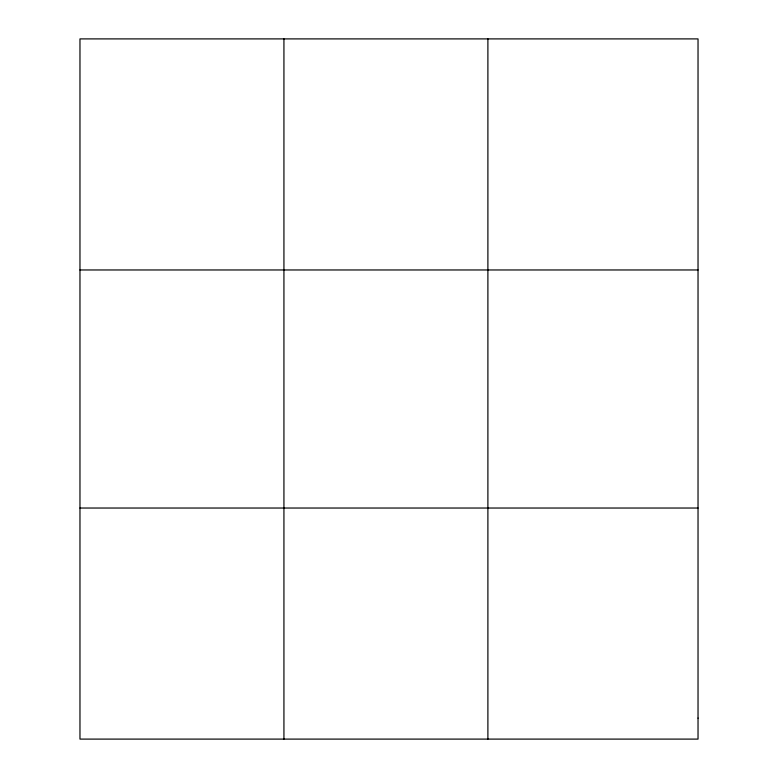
<?xml version="1.0" encoding="UTF-8"?>
<svg xmlns="http://www.w3.org/2000/svg" width="778" height="778" viewBox="0 0 778 778"><rect width="100%" height="100%" fill="white"/><g stroke="black" fill="none" stroke-linecap="round" stroke-linejoin="round"><path stroke-width="1.17" d="M283.931 739.1L283.931 38.9M487.894 739.1L487.894 38.9M79.969 269.966L698.031 269.966M79.969 508.034L698.031 508.034M698.031 718.094L698.031 739.1L79.969 739.1L79.969 38.9L698.031 38.9L698.031 718.094"/></g></svg>
